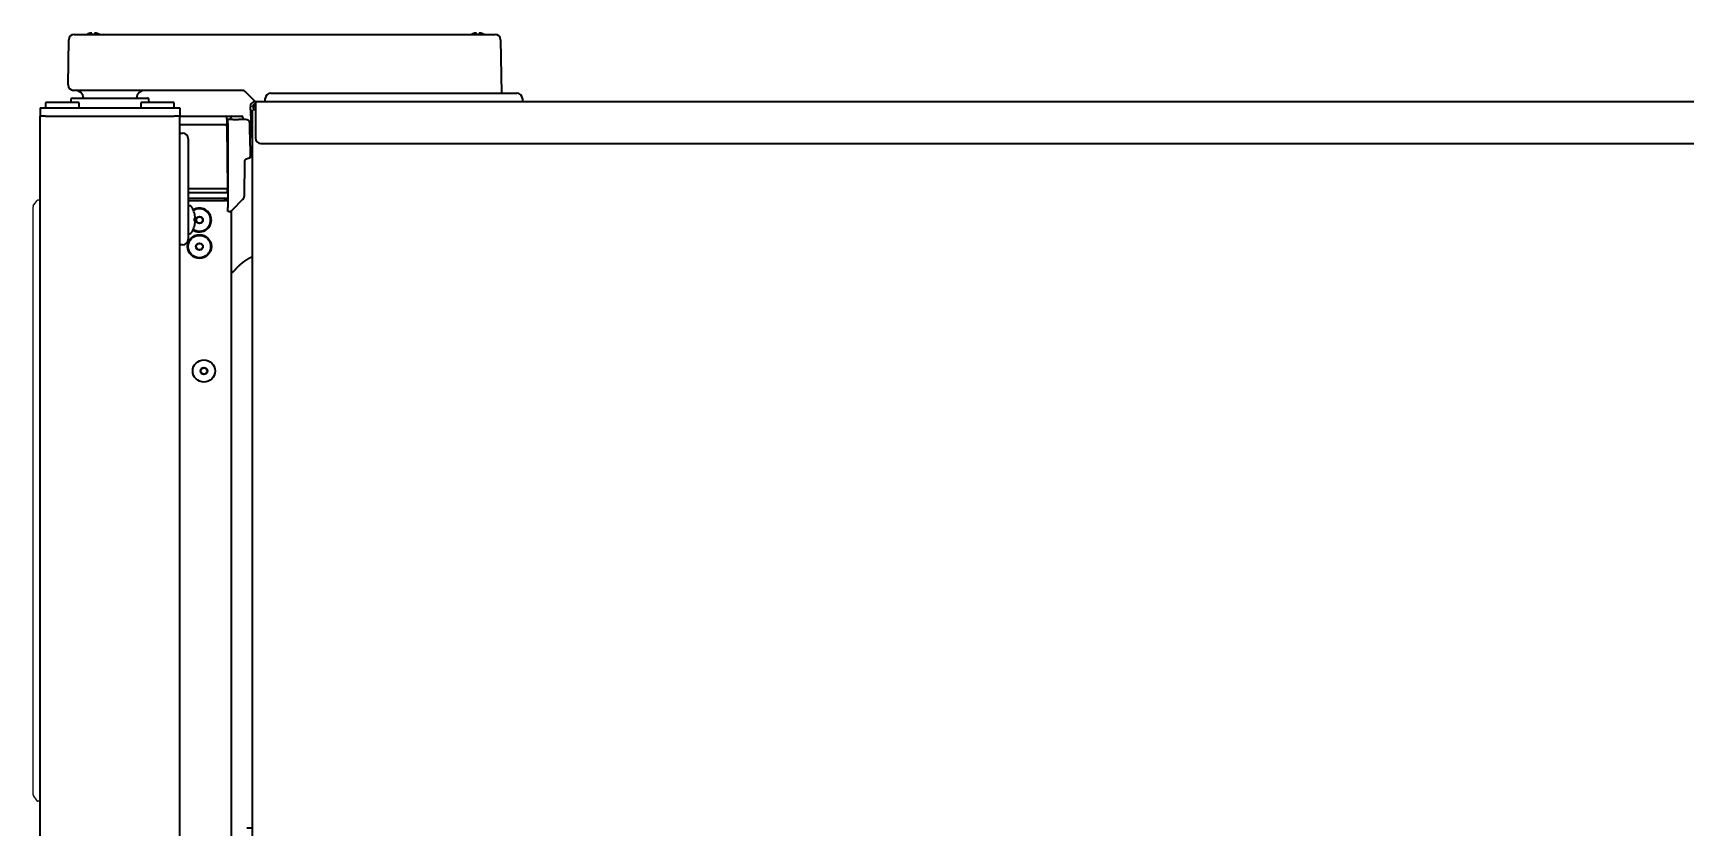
# Model space of a CAD drawing. Extents: x 6569 to 10251, y -294 to 3100.
# Drawn here: x 7411 to 8002, y 1637 to 1921 of the extents above; entities that cross this region are included whole.
import ezdxf

# ---------------------------------------------------------------- set-up
doc = ezdxf.new("R2010")
doc.units = 0
doc.header["$LTSCALE"] = 5
doc.layers.add('1', color=7, linetype='CONTINUOUS', true_color=0xffffff)
doc.layers.add('GEOM', color=7, linetype='CONTINUOUS')

msp = doc.modelspace()

# ---------------------------------------------------------------- linework, layer by layer
at = {"layer": '1', "color": 7, "linetype": 'Continuous', "lineweight": 35}
for p, q in [((7423.56, 1902.33), (7423.85, 1918.46)), ((7425.75, 1920.33), (7430.84, 1920.33)), ((7430.84, 1920.33), (7487.38, 1920.33)), ((7487.38, 1920.33), (7491.38, 1920.33)), ((7491.38, 1920.33), (7571.21, 1920.33)), ((7571.21, 1920.33), (7576.31, 1920.33)), ((7578.21, 1918.46), (7578.55, 1899.33)), ((7423.57, 1902.26), (7423.56, 1902.33)), ((7425.12, 1897.58), (7452.01, 1897.58)), ((7430.56, 1900.33), (7425.57, 1900.33)), ((7485.74, 1900.33), (7430.56, 1900.33)), ((7490.42, 1896.47), (7487.15, 1899.74)), ((7494.06, 1896.33), (7494.1, 1897.4)), ((7496.1, 1899.33), (7501.1, 1899.33)), ((7501.1, 1899.33), (7579.03, 1899.33)), ((7579.03, 1899.33), (7584.03, 1899.33)), ((7586.03, 1897.4), (7586.06, 1896.33)), ((7413.56, 1894.08), (7415.56, 1894.08)), ((7413.56, 1894.08), (7413.56, 1891.08)), ((7415.81, 1896.08), (7415.56, 1895.83)), ((7415.56, 1895.83), (7415.56, 1894.33)), ((7415.56, 1894.33), (7415.81, 1894.08)), ((7415.56, 1894.08), (7461.56, 1894.08)), ((7415.81, 1896.08), (7427.31, 1896.08)), ((7424.62, 1897.09), (7424.6, 1896.08)), ((7427.56, 1895.83), (7427.31, 1896.08)), ((7427.31, 1894.08), (7427.56, 1894.33)), ((7427.56, 1894.33), (7427.56, 1895.83)), ((7449.81, 1896.08), (7449.56, 1895.83)), ((7449.56, 1895.83), (7449.56, 1894.33)), ((7449.56, 1894.33), (7449.81, 1894.08)), ((7449.81, 1896.08), (7461.31, 1896.08)), ((7452.53, 1896.08), (7452.51, 1897.09)), ((7461.56, 1895.83), (7461.31, 1896.08)), ((7461.31, 1894.08), (7461.56, 1894.33)), ((7461.56, 1894.33), (7461.56, 1895.83)), ((7461.56, 1894.08), (7463.56, 1894.08)), ((7463.56, 1894.08), (7463.56, 1891.08)), ((7489.35, 1883.32), (7488.76, 1894.43)), ((7489.56, 1277.43), (7489.56, 1893.33)), ((7490.36, 1893.55), (7489.61, 1893.55)), ((7489.61, 1893.53), (7490.56, 1893.53)), ((7490.56, 1893.33), (7489.62, 1893.33)), ((7490.56, 1896.33), (8284.46, 1896.33)), ((7490.56, 1896.33), (7490.56, 1894.43)), ((7490.56, 1894.43), (7490.56, 1883.32)), ((7413.56, 1333.58), (7413.56, 1891.08)), ((7415.56, 1891.08), (7413.56, 1891.08)), ((7415.56, 1891.08), (7461.56, 1891.08)), ((7463.56, 1891.08), (7461.56, 1891.08)), ((7463.56, 1333.58), (7463.56, 1891.08)), ((7463.56, 1891.08), (7480.02, 1891.08)), ((7463.56, 1888.08), (7480.06, 1888.08)), ((7480.31, 1888.08), (7480.06, 1888.08)), ((7480.26, 1891.08), (7482.26, 1891.08)), ((7480.27, 1890.83), (7480.3, 1889.11)), ((7480.3, 1889.11), (7480.31, 1888.08)), ((7480.37, 1887.58), (7480.56, 1865.08)), ((7480.69, 1888.5), (7480.69, 1889.97)), ((7482.55, 1889.97), (7480.69, 1889.97)), ((7480.69, 1888.5), (7480.69, 1880.47)), ((7481.76, 1889.97), (7481.76, 1890.58)), ((7482.26, 1891.08), (7482.76, 1891.08)), ((7482.55, 1889.97), (7484.55, 1889.97)), ((7482.76, 1891.08), (7484.12, 1891.08)), ((7484.12, 1891.08), (7485.62, 1891.08)), ((7487.05, 1889.97), (7484.55, 1889.97)), ((7486.12, 1890.58), (7486.12, 1889.97)), ((7488.69, 1880.47), (7488.55, 1888.5)), ((7463.56, 1885.08), (7464.6, 1885.06)), ((7466.56, 1883.06), (7466.56, 1847.1)), ((7480.69, 1881.47), (7480.42, 1881.47)), ((7480.69, 1880.47), (7480.69, 1858.46)), ((7488.69, 1880.47), (7488.66, 1876.53)), ((7489.56, 1881.33), (7489.45, 1881.33)), ((7492.56, 1881.33), (8282.46, 1881.33)), ((7486.65, 1875.11), (7486.54, 1862.42)), ((7488.33, 1876.07), (7486.98, 1875.57)), ((7488.33, 1876.07), (7488.33, 1876.07)), ((7413.46, 1873.27), (7413.56, 1873.27)), ((7480.06, 1865.08), (7466.56, 1865.08)), ((7466.56, 1863.78), (7480.69, 1863.78)), ((7466.56, 1861.78), (7479.53, 1861.78)), ((7480.56, 1865.08), (7480.06, 1865.08)), ((7480.56, 1864.08), (7480.56, 1865.08)), ((7466.56, 1860.98), (7479.26, 1860.98)), ((7466.86, 1859.08), (7466.56, 1859.08)), ((7468.77, 1856.38), (7468.76, 1856.38)), ((7479.26, 1860.98), (7479.81, 1860.98)), ((7480.69, 1856.97), (7480.69, 1858.46)), ((7481.07, 1856.97), (7480.69, 1856.97)), ((7481.96, 1631.31), (7481.96, 1857.26)), ((7486.1, 1861.37), (7482.13, 1857.41)), ((7468.77, 1851.78), (7468.76, 1851.78)), ((7464.6, 1845.1), (7463.56, 1845.08)), ((7466.56, 1849.08), (7466.86, 1849.08)), ((7487.49, 1636.55), (7489.56, 1636.63))]:
    msp.add_line(p, q, dxfattribs=at)
for centre, radius in [((7470.56, 1853.98), 1.25), ((7470.56, 1853.98), 1.15), ((7470.56, 1844.48), 4.25), ((7470.56, 1844.48), 4), ((7470.56, 1844.48), 1.25), ((7470.56, 1844.48), 1.15), ((7472.16, 1799.98), 4), ((7472.16, 1799.98), 1.25), ((7472.16, 1799.98), 1.15)]:
    msp.add_circle(centre, radius, dxfattribs=at)
for centre, radius, start, end in [((7425.75, 1918.43), 1.9, 90, 179), ((7576.31, 1918.43), 1.9, 1, 90), ((7425.57, 1902.33), 2, 182, 270), ((7425.12, 1897.08), 0.5, 90, 179), ((7426.12, 1897.33), 3, 4.80592, 90), ((7451.01, 1897.33), 3, 90, 175.19408), ((7452.01, 1897.08), 0.5, 1, 90), ((7496.1, 1897.33), 2, 90, 178), ((7584.03, 1897.33), 2, 2, 90), ((7490.56, 1894.53), 1.8, 90, 183), ((7490.56, 1894.53), 1, 90, 183), ((7491.36, 1893.53), 1.8, 116.4767, 169.33237), ((7491.36, 1893.53), 1, 143.365, 178.85401), ((7491.36, 1893.53), 1, 178.85401, 180), ((7490.77, 1896.83), 0.5, 225, 270), ((7479.87, 1887.58), 0.5, 0.5, 90), ((7480.02, 1890.83), 0.25, 1, 90), ((7482.26, 1890.58), 0.5, 90, 179.5), ((7485.62, 1890.58), 0.5, 0.5, 90), ((7487.05, 1888.47), 1.5, 1, 90), ((7464.56, 1883.06), 2, 0, 89), ((7487.15, 1875.1), 0.5, 110, 179.5), ((7488.16, 1876.53), 0.5, 290, 359.5), ((7478.06, 1864.08), 2.5, 353.10652, 0), ((7485.04, 1862.43), 1.5, 315, 359.5), ((7466.86, 1857.83), 1.25, 28.60206, 90), ((7459.98, 1854.08), 9.08, 14.6676, 28.60206), ((7470.56, 1853.98), 4.25, 0, 121.286), ((7470.56, 1853.98), 4, 0, 121.87889), ((7479.26, 1856.98), 4, 76.89634, 90), ((7481.07, 1858.47), 1.5, 270, 315), ((7459.98, 1854.08), 9.08, 331.39794, 345.3324), ((7470.56, 1853.98), 4.25, 237.63048, 0), ((7470.56, 1853.98), 4, 237.03759, 0), ((7459.98, 1854.08), 8.79, 357.39099, 2.60901), ((7464.56, 1847.1), 2, 271, 0), ((7466.86, 1850.33), 1.25, 270, 331.39794)]:
    msp.add_arc(centre, radius, start, end, dxfattribs=at)
for centre, major_axis, ratio, start_param, end_param in [((7485.74, 1898.33), (-1.41, 1.41), 1, -1.570796, -0.785398), ((7480.19, 1880.47), (0.5, 0), 0.004364, -1.077196, 0), ((7492.56, 1883.32), (2, 0), 0.99863, 3.141593, 4.712389), ((7459.98, 1854.16), (9.06, 0), 0.993151, 0.058074, 0.249579), ((7459.98, 1854.74), (9.06, 0), 0.116841, -0.249579, -0.058074), ((7459.98, 1853.42), (-9.06, 0), 0.116841, 3.199666, 3.391172), ((7459.98, 1854), (9.06, 0), 0.993151, -0.249579, -0.058074)]:
    msp.add_ellipse(centre, major_axis=major_axis, ratio=ratio, start_param=start_param, end_param=end_param, dxfattribs=at)
for points in [[(7431.56, 1920.82), (7431.51, 1920.81), (7431.4, 1920.78), (7431.24, 1920.73), (7431.08, 1920.67), (7430.93, 1920.61), (7430.77, 1920.54), (7430.62, 1920.47), (7430.45, 1920.38), (7430.33, 1920.31), (7430.26, 1920.27)], [(7432.06, 1920.82), (7432.04, 1920.82), (7431.99, 1920.83), (7431.92, 1920.84), (7431.85, 1920.84), (7431.78, 1920.84), (7431.71, 1920.84), (7431.64, 1920.83), (7431.59, 1920.82), (7431.56, 1920.82)], [(7433.56, 1920.82), (7433.54, 1920.83), (7433.49, 1920.83), (7433.41, 1920.84), (7433.34, 1920.84), (7433.27, 1920.84), (7433.2, 1920.84), (7433.13, 1920.83), (7433.09, 1920.82), (7433.06, 1920.82)], [(7433.06, 1920.82), (7433.06, 1920.81), (7433.06, 1920.78), (7433.06, 1920.73), (7433.06, 1920.67), (7433.06, 1920.61), (7433.06, 1920.54), (7433.06, 1920.47), (7433.06, 1920.38), (7433.06, 1920.31), (7433.06, 1920.27)], [(7569.56, 1920.82), (7569.54, 1920.82), (7569.49, 1920.83), (7569.42, 1920.84), (7569.35, 1920.84), (7569.28, 1920.84), (7569.21, 1920.84), (7569.14, 1920.83), (7569.09, 1920.82), (7569.06, 1920.82)], [(7571.06, 1920.82), (7571.04, 1920.83), (7570.99, 1920.83), (7570.91, 1920.84), (7570.84, 1920.84), (7570.77, 1920.84), (7570.7, 1920.84), (7570.63, 1920.83), (7570.59, 1920.82), (7570.56, 1920.82)], [(7570.56, 1920.82), (7570.56, 1920.81), (7570.56, 1920.78), (7570.56, 1920.73), (7570.56, 1920.67), (7570.56, 1920.61), (7570.56, 1920.54), (7570.56, 1920.47), (7570.56, 1920.38), (7570.56, 1920.31), (7570.56, 1920.27)]]:
    msp.add_open_spline(points, degree=3, dxfattribs=at)
for points, knots in [([(7432.06, 1920.27), (7432.06, 1920.4), (7432.06, 1920.5), (7432.06, 1920.64), (7432.06, 1920.68), (7432.06, 1920.76), (7432.06, 1920.79), (7432.06, 1920.82)], [0, 0, 0, 0, 0.5, 0.5, 0.75, 0.75, 1, 1, 1, 1]), ([(7434.86, 1920.27), (7434.66, 1920.4), (7434.45, 1920.5), (7434.13, 1920.64), (7434.02, 1920.68), (7433.79, 1920.76), (7433.68, 1920.79), (7433.56, 1920.82)], [0, 0, 0, 0, 0.5, 0.5, 0.75, 0.75, 1, 1, 1, 1]), ([(7569.06, 1920.82), (7569.01, 1920.81), (7568.9, 1920.78), (7568.74, 1920.73), (7568.58, 1920.67), (7568.43, 1920.61), (7568.27, 1920.54), (7568.12, 1920.47), (7567.98, 1920.4), (7567.89, 1920.35), (7567.87, 1920.33)], [0, 0, 0, 0, 0.134116, 0.268232, 0.402347, 0.536463, 0.670579, 0.804695, 0.938811, 1, 1, 1, 1]), ([(7569.56, 1920.27), (7569.56, 1920.4), (7569.56, 1920.5), (7569.56, 1920.64), (7569.56, 1920.68), (7569.56, 1920.76), (7569.56, 1920.79), (7569.56, 1920.82)], [0, 0, 0, 0, 0.5, 0.5, 0.75, 0.75, 1, 1, 1, 1]), ([(7572.36, 1920.27), (7572.16, 1920.4), (7571.95, 1920.5), (7571.63, 1920.64), (7571.52, 1920.68), (7571.29, 1920.76), (7571.18, 1920.79), (7571.06, 1920.82)], [0, 0, 0, 0, 0.5, 0.5, 0.75, 0.75, 1, 1, 1, 1]), ([(7488.66, 1876.53), (7488.66, 1876.48), (7488.65, 1876.43), (7488.62, 1876.33), (7488.6, 1876.29), (7488.54, 1876.21), (7488.5, 1876.17), (7488.42, 1876.11), (7488.38, 1876.08), (7488.33, 1876.07)], [0, 0, 0, 0, 0.25, 0.25, 0.5, 0.5, 0.75, 0.75, 1, 1, 1, 1]), ([(7479.53, 1861.78), (7479.64, 1861.78), (7479.75, 1861.78), (7479.96, 1861.78), (7480.06, 1861.78), (7480.16, 1861.78)], [0, 0, 0, 0, 0.524217, 0.524217, 1, 1, 1, 1]), ([(7480.16, 1861.78), (7480.29, 1861.78), (7480.41, 1861.77), (7480.58, 1861.73), (7480.64, 1861.72), (7480.69, 1861.7)], [0, 0, 0, 0, 0.125, 0.125, 0.1863445, 0.1863445, 0.1863445, 0.1863445]), ([(7480.16, 1860.98), (7480.11, 1860.98), (7480.05, 1860.98), (7479.94, 1860.98), (7479.87, 1860.98), (7479.81, 1860.98)], [0, 0, 0, 0, 0.475783, 0.475783, 1, 1, 1, 1]), ([(7480.69, 1860.83), (7480.66, 1860.85), (7480.62, 1860.87), (7480.56, 1860.9), (7480.52, 1860.91), (7480.47, 1860.93), (7480.46, 1860.93), (7480.42, 1860.94), (7480.4, 1860.95), (7480.31, 1860.97), (7480.24, 1860.98), (7480.16, 1860.98)], [0.2344185, 0.2344185, 0.2344185, 0.2344185, 0.4062857, 0.4062857, 0.5547142, 0.5547142, 0.6289285, 0.6289285, 0.7031428, 0.7031428, 1, 1, 1, 1]), ([(7480.69, 1860.76), (7480.64, 1860.78), (7480.52, 1860.81), (7480.41, 1860.83), (7480.32, 1860.85), (7480.29, 1860.85), (7480.23, 1860.86), (7480.19, 1860.87), (7480.16, 1860.87)], [0.8141323, 0.8141323, 0.8141323, 0.8141323, 0.875, 0.9375, 0.9375, 0.96875, 0.96875, 1, 1, 1, 1])]:
    msp.add_open_spline(points, degree=3, knots=knots, dxfattribs=at)
msp.add_rational_spline([(7489.56, 1840.02), (7489.57, 1840.13), (7489.54, 1840.24), (7489.47, 1840.34), (7489.29, 1840.5), (7489.14, 1840.57), (7488.97, 1840.55), (7487.15, 1839.64), (7485.59, 1838.56), (7484.2, 1837.28), (7483, 1835.83)], [0.538226916685, 0.536085064781, 0.534959980681, 0.54070139398, 0.54070139398, 0.529985887725, 0.54070139398, 0.534816719201, 0.532855160942, 0.534816719201, 0.54070139398], degree=4, knots=[0, 0, 0, 0, 0, 0.048669, 0.048669, 0.048669, 0.115159, 0.115159, 0.115159, 1, 1, 1, 1, 1], dxfattribs=at)
msp.add_rational_spline([(7483, 1835.83), (7482.77, 1835.58), (7482.52, 1835.34), (7482.25, 1835.13), (7481.96, 1834.93)], [0.54070139398, 0.531593539045, 0.523760912037, 0.517203512957, 0.511921341806], degree=4, dxfattribs=at)
at = {"layer": 'GEOM', "color": 7, "linetype": 'Continuous'}
for p, q in [((7411.06, 1648.43), (7411.06, 1858.72)), ((7411.15, 1859), (7412.42, 1860.86)), ((7413.56, 1861.08), (7412.83, 1861.08)), ((7411.15, 1648.15), (7412.42, 1646.3)), ((7413.56, 1646.08), (7412.83, 1646.08))]:
    msp.add_line(p, q, dxfattribs=at)
for centre, start, end in [((7411.56, 1858.72), 145.71312, 180), ((7412.83, 1860.58), 90, 145.71312), ((7411.56, 1648.43), 180, 214.28688), ((7412.83, 1646.58), 214.28688, 270)]:
    msp.add_arc(centre, 0.5, start, end, dxfattribs=at)

doc.saveas('drawing.dxf')
